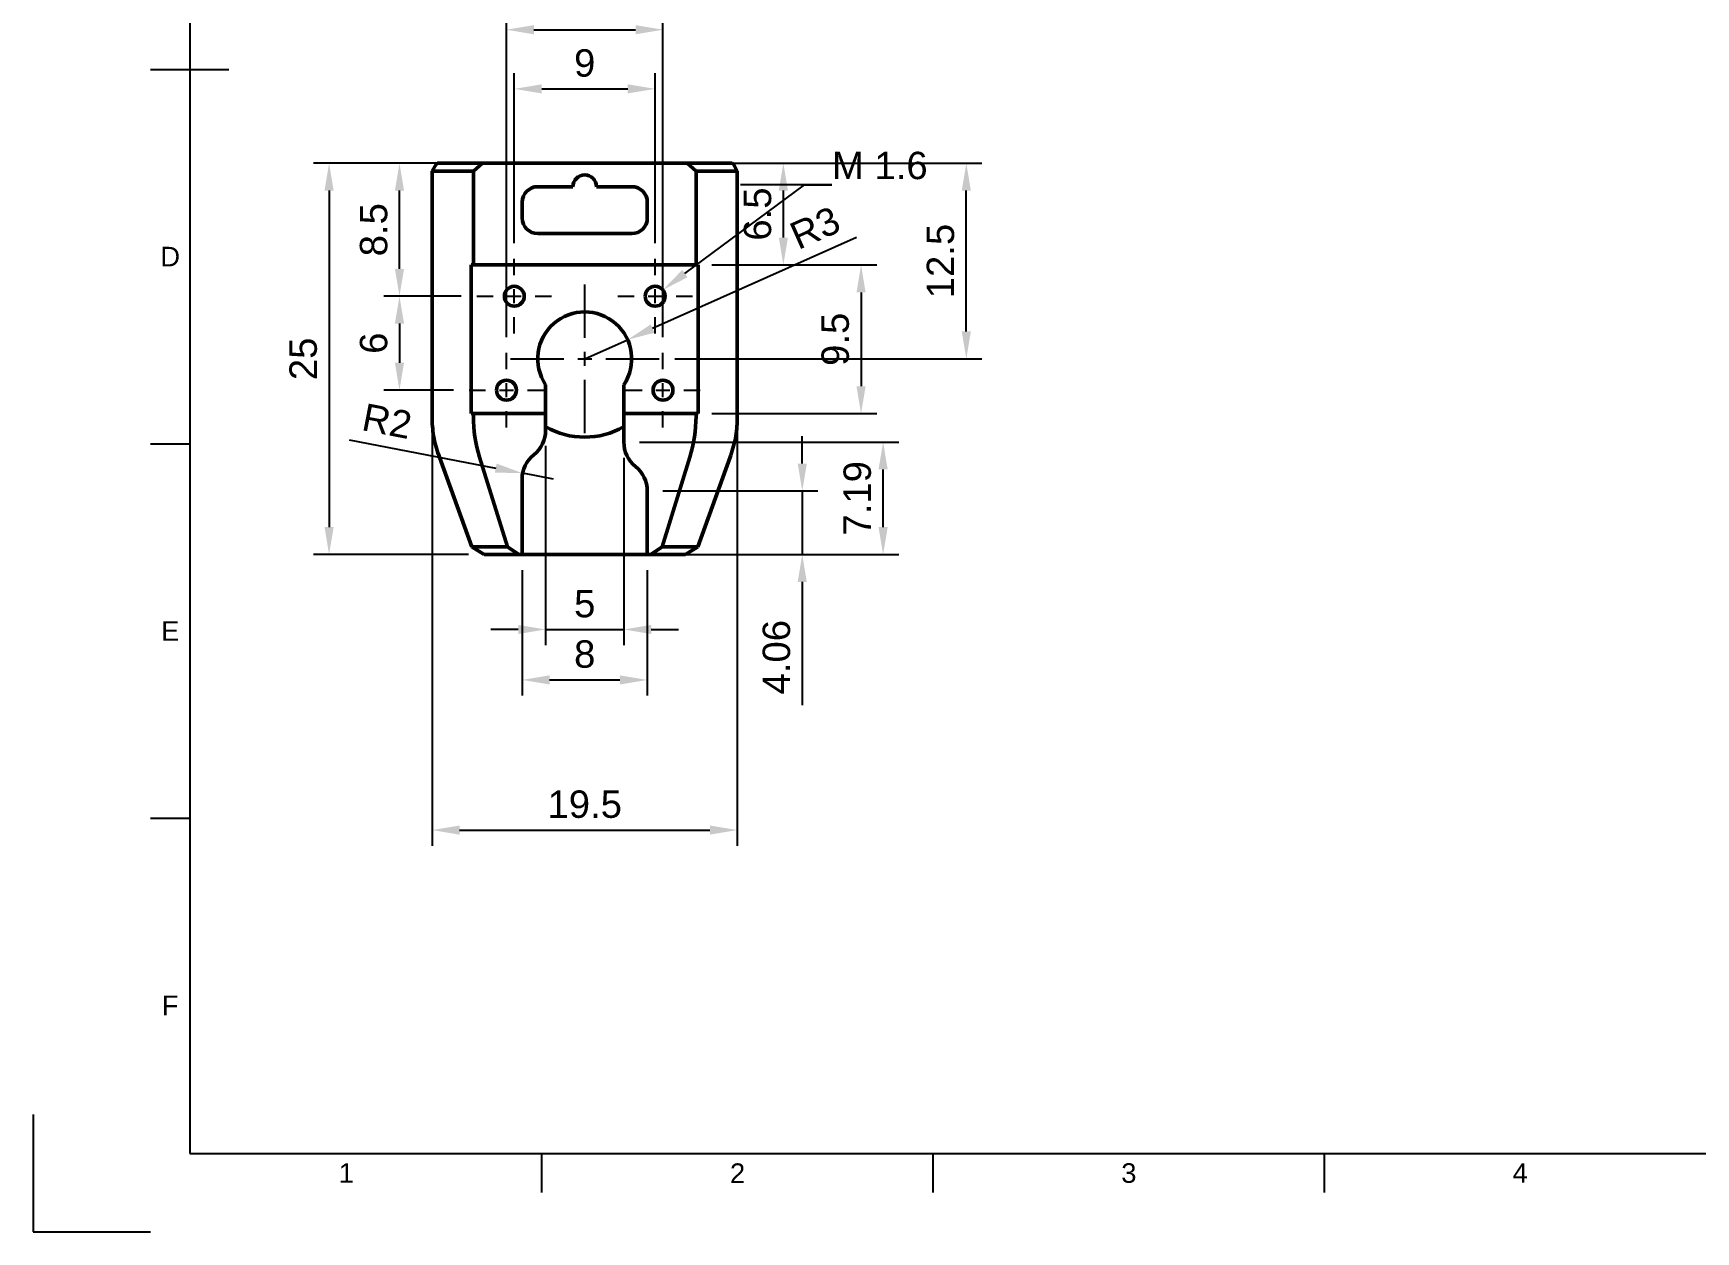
# Model space of a CAD drawing. Header units: millimetres. Extents: x 0 to 420, y 0 to 297.
# Drawn here: x 0 to 212.4, y 0 to 153.1 of the extents above; entities that cross this region are included whole.
import ezdxf
from ezdxf import colors
from ezdxf.entities.mleader import LeaderData, LeaderLine
from ezdxf.enums import TextEntityAlignment as Align
from ezdxf.math import Vec2, Vec3

# ---------------------------------------------------------------- set-up
doc = ezdxf.new("R2010")
doc.units = ezdxf.units.MM
doc.header["$LTSCALE"] = 0.75
doc.linetypes.add('CENTER2', pattern=[28.575, 19.05, -3.175, 3.175, -3.175])
for name, color, linetype, lineweight in [('Border', 7, 'Continuous', 25), ('FD_Dimensions', 7, 'Continuous', 25), ('Leaders', 7, 'Continuous', 25), ('Smart Centers', 7, 'CENTER2', 25), ('Visible', 7, 'Continuous', 50)]:
    doc.layers.add(name, color=color, linetype=linetype, lineweight=lineweight)
doc.styles.add('FusionTitle', font='')
doc.styles.get("Standard").update_dxf_attribs({"font": 'arial.ttf'})
doc.styles.get('FusionTitle').set_extended_font_data('Arial Unicode MS')
doc.dimstyles.new('Dim-ISO-25', dxfattribs={"dimtxt": 3.5, "dimasz": 3.5, "dimexe": 2, "dimexo": 2, "dimgap": 1.5, "dimtad": 1, "dimzin": 12, "dimdsep": 46, "dimtxsty": 'Standard', "dimcen": 0, "dimazin": 3, "dimtp": 0.1, "dimtm": 0.1, "dimtfac": 0.714, "dimtmove": 0, "dimatfit": 3, "dimfxl": 1, "dimtzin": 12, "dimarcsym": 0})

# ---------------------------------------------------------------- blocks, each defined once
blk = doc.blocks.new('*U11')
at = {"layer": 'Smart Centers', "color": 0, "ltscale": 0.75, "transparency": 16777216}
for p, q in [((0, 2.678906), (0, 4.771)), ((-4.771, 0), (-2.678906, 0)), ((2.678906, 0), (4.771, 0)), ((0, -4.771), (0, -2.678906))]:
    blk.add_line(p, q, dxfattribs=at)
at = {"layer": 'Smart Centers', "color": 0, "linetype": 'Continuous', "ltscale": 0.75, "transparency": 16777216}
for p, q in [((-0.892969, 0), (0.892969, 0)), ((0, -0.892969), (0, 0.892969))]:
    blk.add_line(p, q, dxfattribs=at)
blk = doc.blocks.new('*U12')
at = {"layer": 'Smart Centers', "color": 0, "ltscale": 0.75, "transparency": 16777216}
for p, q in [((0, 2.678906), (0, 4.771)), ((-4.771, 0), (-2.678906, 0)), ((2.678906, 0), (4.771, 0)), ((0, -4.771), (0, -2.678906))]:
    blk.add_line(p, q, dxfattribs=at)
at = {"layer": 'Smart Centers', "color": 0, "linetype": 'Continuous', "ltscale": 0.75, "transparency": 16777216}
for p, q in [((-0.892969, 0), (0.892969, 0)), ((0, -0.892969), (0, 0.892969))]:
    blk.add_line(p, q, dxfattribs=at)
blk = doc.blocks.new('*U13')
at = {"layer": 'Smart Centers', "color": 0, "ltscale": 0.75, "transparency": 16777216}
for p, q in [((0, 2.678906), (0, 4.771)), ((-4.771, 0), (-2.678906, 0)), ((2.678906, 0), (4.771, 0)), ((0, -4.771), (0, -2.678906))]:
    blk.add_line(p, q, dxfattribs=at)
at = {"layer": 'Smart Centers', "color": 0, "linetype": 'Continuous', "ltscale": 0.75, "transparency": 16777216}
for p, q in [((-0.892969, 0), (0.892969, 0)), ((0, -0.892969), (0, 0.892969))]:
    blk.add_line(p, q, dxfattribs=at)
blk = doc.blocks.new('*U14')
at = {"layer": 'Smart Centers', "color": 0, "ltscale": 0.75, "transparency": 16777216}
for p, q in [((0, 2.678906), (0, 4.771)), ((-4.771, 0), (-2.678906, 0)), ((2.678906, 0), (4.771, 0)), ((0, -4.771), (0, -2.678906))]:
    blk.add_line(p, q, dxfattribs=at)
at = {"layer": 'Smart Centers', "color": 0, "linetype": 'Continuous', "ltscale": 0.75, "transparency": 16777216}
for p, q in [((-0.892969, 0), (0.892969, 0)), ((0, -0.892969), (0, 0.892969))]:
    blk.add_line(p, q, dxfattribs=at)
blk = doc.blocks.new('*D54')
at = {"layer": 'Defpoints', "color": 0, "transparency": 16777216}
for p in [(57.397009, 136.516668), (37.800557, 86.516668), (57.599547, 86.516668)]:
    blk.add_point(p, dxfattribs=at)
at = {"layer": 'FD_Dimensions', "lineweight": -2, "transparency": 16777216}
for p, q in [((55.397009, 136.516668), (35.800557, 136.516668)), ((37.800557, 133.016668), (37.800557, 90.016668)), ((55.599547, 86.516668), (35.800557, 86.516668))]:
    blk.add_line(p, q, dxfattribs=at)
at = {"layer": 'FD_Dimensions', "transparency": 16777216}
for points in [[(37.217224, 133.016668), (38.383891, 133.016668), (37.800557, 136.516668)], [(37.217224, 90.016668), (38.383891, 90.016668), (37.800557, 86.516668)]]:
    blk.add_solid(points, dxfattribs=at)
at = {"layer": 'FD_Dimensions', "color": 0, "transparency": 16777216, "insert": (34.513552, 111.516668), "char_height": 3.5, "attachment_point": 5, "rotation": 90}
blk.add_mtext('25', dxfattribs=at)
blk = doc.blocks.new('*D55')
at = {"layer": 'Defpoints', "color": 0, "transparency": 16777216}
for p in [(50.968806, 104.149718), (89.968806, 104.149718), (89.968806, 51.317476)]:
    blk.add_point(p, dxfattribs=at)
at = {"layer": 'FD_Dimensions', "color": 0, "lineweight": -2, "transparency": 16777216}
for p, q in [((50.968806, 102.149718), (50.968806, 49.317476)), ((89.968806, 102.149718), (89.968806, 49.317476)), ((54.468806, 51.317476), (86.468806, 51.317476))]:
    blk.add_line(p, q, dxfattribs=at)
at = {"layer": 'FD_Dimensions', "color": 0, "transparency": 16777216}
for points in [[(54.468806, 51.900809), (54.468806, 50.734142), (50.968806, 51.317476)], [(86.468806, 51.900809), (86.468806, 50.734142), (89.968806, 51.317476)]]:
    blk.add_solid(points, dxfattribs=at)
at = {"layer": 'FD_Dimensions', "color": 0, "transparency": 16777216, "insert": (70.468806, 54.604481), "char_height": 3.5, "attachment_point": 5}
blk.add_mtext('19.5', dxfattribs=at)
blk = doc.blocks.new('ISO_A3_SHEET')
at = {"layer": 'Border'}
for p, q in [((20, 287), (20, 10)), ((15, 148.5), (25, 148.5)), ((15, 100.66667), (20, 100.66667)), ((15, 52.83334), (20, 52.83334)), ((0, 15), (0, 0)), ((20, 10), (410, 10)), ((65, 5), (65, 10)), ((115, 5), (115, 10)), ((165, 5), (165, 10)), ((0, 0), (15, 0))]:
    blk.add_line(p, q, dxfattribs=at)
at = {"layer": 'Border', "style": 'FusionTitle'}
for s, p in [('D', (17.5, 124.58334)), ('E', (17.5, 76.75001)), ('F', (17.5, 28.91668)), ('1', (40, 7.5)), ('2', (90, 7.5)), ('3', (140, 7.5)), ('4', (190, 7.5))]:
    blk.add_text(s, height=2.5, dxfattribs=at).set_placement(p, align=Align.MIDDLE)
blk = doc.blocks.new('*D64')
at = {"layer": 'Defpoints', "color": 0, "transparency": 16777216}
for p in [(65.468806, 102.389651), (75.468806, 100.888683), (75.468806, 76.945279)]:
    blk.add_point(p, dxfattribs=at)
at = {"layer": 'FD_Dimensions', "lineweight": -2, "transparency": 16777216}
for p, q in [((65.468806, 100.389651), (65.468806, 74.945279)), ((75.468806, 98.888683), (75.468806, 74.945279)), ((61.968806, 76.945279), (58.468806, 76.945279)), ((65.468806, 76.945279), (75.468806, 76.945279)), ((78.968806, 76.945279), (82.468806, 76.945279))]:
    blk.add_line(p, q, dxfattribs=at)
at = {"layer": 'FD_Dimensions', "transparency": 16777216}
for points in [[(61.968806, 77.528613), (61.968806, 76.361946), (65.468806, 76.945279)], [(78.968806, 77.528613), (78.968806, 76.361946), (75.468806, 76.945279)]]:
    blk.add_solid(points, dxfattribs=at)
at = {"layer": 'FD_Dimensions', "color": 0, "transparency": 16777216, "insert": (70.468806, 80.225122), "char_height": 3.5, "attachment_point": 5}
blk.add_mtext('5', dxfattribs=at)
blk = doc.blocks.new('*D65')
at = {"layer": 'Defpoints', "color": 0, "transparency": 16777216}
for p in [(62.468806, 86.516668), (78.468806, 86.516668), (78.468806, 70.499198)]:
    blk.add_point(p, dxfattribs=at)
at = {"layer": 'FD_Dimensions', "lineweight": -2, "transparency": 16777216}
for p, q in [((62.468806, 84.516668), (62.468806, 68.499198)), ((78.468806, 84.516668), (78.468806, 68.499198)), ((65.968806, 70.499198), (74.968806, 70.499198))]:
    blk.add_line(p, q, dxfattribs=at)
at = {"layer": 'FD_Dimensions', "transparency": 16777216}
for points in [[(65.968806, 71.082531), (65.968806, 69.915864), (62.468806, 70.499198)], [(74.968806, 71.082531), (74.968806, 69.915864), (78.468806, 70.499198)]]:
    blk.add_solid(points, dxfattribs=at)
at = {"layer": 'FD_Dimensions', "color": 0, "transparency": 16777216, "insert": (70.468806, 73.786203), "char_height": 3.5, "attachment_point": 5}
blk.add_mtext('8', dxfattribs=at)
blk = doc.blocks.new('*D66')
at = {"layer": 'Defpoints', "color": 0, "transparency": 16777216}
for p in [(78.468806, 94.643685), (78.468806, 86.516668), (98.267796, 86.516668)]:
    blk.add_point(p, dxfattribs=at)
at = {"layer": 'FD_Dimensions', "lineweight": -2, "transparency": 16777216}
for p, q in [((98.267796, 98.143685), (98.267796, 101.643685)), ((80.468806, 94.643685), (100.267796, 94.643685)), ((98.267796, 94.643685), (98.267796, 86.516668)), ((80.468806, 86.516668), (100.267796, 86.516668)), ((98.267796, 83.016668), (98.267796, 67.286791))]:
    blk.add_line(p, q, dxfattribs=at)
at = {"layer": 'FD_Dimensions', "transparency": 16777216}
for points in [[(97.684463, 98.143685), (98.851129, 98.143685), (98.267796, 94.643685)], [(97.684463, 83.016668), (98.851129, 83.016668), (98.267796, 86.516668)]]:
    blk.add_solid(points, dxfattribs=at)
at = {"layer": 'FD_Dimensions', "color": 0, "transparency": 16777216, "insert": (94.980791, 73.401729), "char_height": 3.5, "attachment_point": 5, "rotation": 90}
blk.add_mtext('4.06', dxfattribs=at)
blk = doc.blocks.new('*D67')
at = {"layer": 'Defpoints', "color": 0, "transparency": 16777216}
for p in [(75.468806, 100.888683), (108.598072, 100.888683), (83.338065, 86.516668)]:
    blk.add_point(p, dxfattribs=at)
at = {"layer": 'FD_Dimensions', "lineweight": -2, "transparency": 16777216}
for p, q in [((77.468806, 100.888683), (110.598072, 100.888683)), ((108.598072, 90.016668), (108.598072, 97.388683)), ((85.338065, 86.516668), (110.598072, 86.516668))]:
    blk.add_line(p, q, dxfattribs=at)
at = {"layer": 'FD_Dimensions', "transparency": 16777216}
for points in [[(108.014738, 97.388683), (109.181405, 97.388683), (108.598072, 100.888683)], [(108.014738, 90.016668), (109.181405, 90.016668), (108.598072, 86.516668)]]:
    blk.add_solid(points, dxfattribs=at)
at = {"layer": 'FD_Dimensions', "color": 0, "transparency": 16777216, "insert": (105.311066, 93.702675), "char_height": 3.5, "attachment_point": 5, "rotation": 90}
blk.add_mtext('7.19', dxfattribs=at)
blk = doc.blocks.new('*U32')
at = {"layer": 'Smart Centers', "color": 0, "ltscale": 0.75, "transparency": 16777216}
for p, q in [((0, 2.678906), (0, 9.5)), ((-9.5, 0), (-2.678906, 0)), ((2.678906, 0), (9.5, 0)), ((0, -9.5), (0, -2.678906))]:
    blk.add_line(p, q, dxfattribs=at)
at = {"layer": 'Smart Centers', "color": 0, "linetype": 'Continuous', "ltscale": 0.75, "transparency": 16777216}
for p, q in [((-0.892969, 0), (0.892969, 0)), ((0, -0.892969), (0, 0.892969))]:
    blk.add_line(p, q, dxfattribs=at)
blk = doc.blocks.new('*D68')
at = {"layer": 'Defpoints', "color": 0, "transparency": 16777216}
for p in [(75.948119, 113.961485), (70.468806, 111.516668)]:
    blk.add_point(p, dxfattribs=at)
at = {"layer": 'FD_Dimensions', "lineweight": -2, "transparency": 16777216}
for p, q in [((105.188741, 127.008368), (79.144385, 115.387628)), ((70.468806, 111.516668), (75.948119, 113.961485))]:
    blk.add_line(p, q, dxfattribs=at)
at = {"layer": 'FD_Dimensions', "transparency": 16777216}
blk.add_solid([(78.906695, 115.920339), (79.382076, 114.854917), (75.948119, 113.961485)], dxfattribs=at)
at = {"layer": 'FD_Dimensions', "color": 0, "transparency": 16777216, "insert": (99.902, 128.250145), "char_height": 3.5, "attachment_point": 5, "rotation": 24.04594112}
blk.add_mtext('R3', dxfattribs=at)
blk = doc.blocks.new('*D69')
at = {"layer": 'Defpoints', "color": 0, "transparency": 16777216}
for p in [(79.468806, 146.010526), (61.468806, 124.287668), (79.468806, 124.287668)]:
    blk.add_point(p, dxfattribs=at)
at = {"layer": 'FD_Dimensions', "lineweight": -2, "transparency": 16777216}
for p, q in [((61.468806, 126.287668), (61.468806, 148.010526)), ((79.468806, 126.287668), (79.468806, 148.010526)), ((64.968806, 146.010526), (75.968806, 146.010526))]:
    blk.add_line(p, q, dxfattribs=at)
at = {"layer": 'FD_Dimensions', "transparency": 16777216}
for points in [[(64.968806, 146.59386), (64.968806, 145.427193), (61.468806, 146.010526)], [(75.968806, 146.59386), (75.968806, 145.427193), (79.468806, 146.010526)]]:
    blk.add_solid(points, dxfattribs=at)
at = {"layer": 'FD_Dimensions', "color": 0, "transparency": 16777216, "insert": (70.468806, 149.297532), "char_height": 3.5, "attachment_point": 5}
blk.add_mtext('9', dxfattribs=at)
blk = doc.blocks.new('*D70')
at = {"layer": 'Defpoints', "color": 0, "transparency": 16777216}
for p in [(56.697806, 119.516668), (46.798311, 107.516668), (55.697806, 107.516668)]:
    blk.add_point(p, dxfattribs=at)
at = {"layer": 'FD_Dimensions', "lineweight": -2, "transparency": 16777216}
for p, q in [((54.697806, 119.516668), (44.798311, 119.516668)), ((46.798311, 116.016668), (46.798311, 111.016668)), ((53.697806, 107.516668), (44.798311, 107.516668))]:
    blk.add_line(p, q, dxfattribs=at)
at = {"layer": 'FD_Dimensions', "transparency": 16777216}
for points in [[(46.214978, 116.016668), (47.381645, 116.016668), (46.798311, 119.516668)], [(46.214978, 111.016668), (47.381645, 111.016668), (46.798311, 107.516668)]]:
    blk.add_solid(points, dxfattribs=at)
at = {"layer": 'FD_Dimensions', "color": 0, "transparency": 16777216, "insert": (43.511306, 113.516668), "char_height": 3.5, "attachment_point": 5, "rotation": 90}
blk.add_mtext('6', dxfattribs=at)
blk = doc.blocks.new('*D71')
at = {"layer": 'Defpoints', "color": 0, "transparency": 16777216}
for p in [(80.468806, 153.568689), (60.468806, 112.287668), (80.468806, 112.287668)]:
    blk.add_point(p, dxfattribs=at)
at = {"layer": 'FD_Dimensions', "lineweight": -2, "transparency": 16777216}
for p, q in [((60.468806, 114.287668), (60.468806, 155.568689)), ((80.468806, 114.287668), (80.468806, 155.568689)), ((63.968806, 153.568689), (76.968806, 153.568689))]:
    blk.add_line(p, q, dxfattribs=at)
at = {"layer": 'FD_Dimensions', "transparency": 16777216}
for points in [[(63.968806, 154.152022), (63.968806, 152.985355), (60.468806, 153.568689)], [(76.968806, 154.152022), (76.968806, 152.985355), (80.468806, 153.568689)]]:
    blk.add_solid(points, dxfattribs=at)
at = {"layer": 'FD_Dimensions', "color": 0, "transparency": 16777216, "insert": (70.468806, 156.855694), "char_height": 3.5, "attachment_point": 5}
blk.add_mtext('10', dxfattribs=at)
blk = doc.blocks.new('*D72')
at = {"layer": 'Defpoints', "color": 0, "transparency": 16777216}
for p in [(46.798311, 136.516668), (57.397009, 136.516668), (56.697806, 119.516668)]:
    blk.add_point(p, dxfattribs=at)
at = {"layer": 'FD_Dimensions', "lineweight": -2, "transparency": 16777216}
for p, q in [((55.397009, 136.516668), (44.798311, 136.516668)), ((46.798311, 123.016668), (46.798311, 133.016668)), ((54.697806, 119.516668), (44.798311, 119.516668))]:
    blk.add_line(p, q, dxfattribs=at)
at = {"layer": 'FD_Dimensions', "transparency": 16777216}
for points in [[(46.214978, 133.016668), (47.381645, 133.016668), (46.798311, 136.516668)], [(46.214978, 123.016668), (47.381645, 123.016668), (46.798311, 119.516668)]]:
    blk.add_solid(points, dxfattribs=at)
at = {"layer": 'FD_Dimensions', "color": 0, "transparency": 16777216, "insert": (43.511306, 128.016668), "char_height": 3.5, "attachment_point": 5, "rotation": 90}
blk.add_mtext('8.5', dxfattribs=at)
blk = doc.blocks.new('*D73')
at = {"layer": 'Defpoints', "color": 0, "transparency": 16777216}
for p in [(83.540603, 136.516668), (119.230267, 136.516668), (79.968806, 111.516668)]:
    blk.add_point(p, dxfattribs=at)
at = {"layer": 'FD_Dimensions', "lineweight": -2, "transparency": 16777216}
for p, q in [((85.540603, 136.516668), (121.230267, 136.516668)), ((119.230267, 115.016668), (119.230267, 133.016668)), ((81.968806, 111.516668), (121.230267, 111.516668))]:
    blk.add_line(p, q, dxfattribs=at)
at = {"layer": 'FD_Dimensions', "transparency": 16777216}
for points in [[(118.646934, 133.016668), (119.813601, 133.016668), (119.230267, 136.516668)], [(118.646934, 115.016668), (119.813601, 115.016668), (119.230267, 111.516668)]]:
    blk.add_solid(points, dxfattribs=at)
at = {"layer": 'FD_Dimensions', "color": 0, "transparency": 16777216, "insert": (115.943262, 124.016668), "char_height": 3.5, "attachment_point": 5, "rotation": 90}
blk.add_mtext('12.5', dxfattribs=at)
blk = doc.blocks.new('*D74')
at = {"layer": 'Defpoints', "color": 0, "transparency": 16777216}
for p in [(84.695304, 123.516668), (84.695304, 104.516668), (105.782324, 104.516668)]:
    blk.add_point(p, dxfattribs=at)
at = {"layer": 'FD_Dimensions', "lineweight": -2, "transparency": 16777216}
for p, q in [((86.695304, 123.516668), (107.782324, 123.516668)), ((105.782324, 120.016668), (105.782324, 108.016668)), ((86.695304, 104.516668), (107.782324, 104.516668))]:
    blk.add_line(p, q, dxfattribs=at)
at = {"layer": 'FD_Dimensions', "transparency": 16777216}
for points in [[(105.19899, 120.016668), (106.365657, 120.016668), (105.782324, 123.516668)], [(105.19899, 108.016668), (106.365657, 108.016668), (105.782324, 104.516668)]]:
    blk.add_solid(points, dxfattribs=at)
at = {"layer": 'FD_Dimensions', "color": 0, "transparency": 16777216, "insert": (102.495318, 114.016668), "char_height": 3.5, "attachment_point": 5, "rotation": 90}
blk.add_mtext('9.5', dxfattribs=at)
blk = doc.blocks.new('*D75')
at = {"layer": 'Defpoints', "color": 0, "transparency": 16777216}
for p in [(83.540603, 136.516668), (95.85304, 136.516668), (84.695304, 123.516668)]:
    blk.add_point(p, dxfattribs=at)
at = {"layer": 'FD_Dimensions', "lineweight": -2, "transparency": 16777216}
for p, q in [((85.540603, 136.516668), (97.85304, 136.516668)), ((95.85304, 127.016668), (95.85304, 133.016668)), ((86.695304, 123.516668), (97.85304, 123.516668))]:
    blk.add_line(p, q, dxfattribs=at)
at = {"layer": 'FD_Dimensions', "transparency": 16777216}
for points in [[(95.269706, 133.016668), (96.436373, 133.016668), (95.85304, 136.516668)], [(95.269706, 127.016668), (96.436373, 127.016668), (95.85304, 123.516668)]]:
    blk.add_solid(points, dxfattribs=at)
at = {"layer": 'FD_Dimensions', "color": 0, "transparency": 16777216, "insert": (92.566034, 130.016668), "char_height": 3.5, "attachment_point": 5, "rotation": 90}
blk.add_mtext('6.5', dxfattribs=at)
blk = doc.blocks.new('*D80')
at = {"layer": 'Defpoints', "color": 0, "transparency": 16777216}
for p in [(62.541474, 96.903641), (66.468806, 96.144653)]:
    blk.add_point(p, dxfattribs=at)
at = {"layer": 'FD_Dimensions', "color": 0, "lineweight": -2, "transparency": 16777216}
for p, q in [((40.370081, 101.188433), (59.105058, 97.567754)), ((66.468806, 96.144653), (62.541474, 96.903641))]:
    blk.add_line(p, q, dxfattribs=at)
at = {"layer": 'FD_Dimensions', "color": 0, "transparency": 16777216}
blk.add_solid([(59.215744, 98.14049), (58.994373, 96.995019), (62.541474, 96.903641)], dxfattribs=at)
at = {"layer": 'FD_Dimensions', "color": 0, "transparency": 16777216, "insert": (45.213984, 103.569742), "char_height": 3.5, "attachment_point": 5, "rotation": 349.06198002}
blk.add_mtext('R2', dxfattribs=at)

msp = doc.modelspace()

# ---------------------------------------------------------------- linework, layer by layer
at = {"layer": 'Visible', "extrusion": (-1e-16, -1, 2.967e-13)}
for p, q in [((51.469, 136.383), (50.969, 135.517)), ((51.624, 136.517), (51.469, 136.383)), ((57.397, 136.517), (51.624, 136.517)), ((56.242, 135.517), (57.397, 136.517)), ((57.397, 136.517), (83.541, 136.517)), ((89.314, 136.517), (83.541, 136.517)), ((83.541, 136.517), (84.695, 135.517)), ((89.469, 136.383), (89.314, 136.517)), ((89.969, 135.517), (89.469, 136.383)), ((50.969, 135.517), (56.242, 135.517)), ((50.969, 104.15), (50.969, 135.517)), ((56.242, 135.517), (56.242, 123.517)), ((84.695, 135.517), (89.969, 135.517)), ((84.695, 135.517), (84.695, 123.517)), ((89.969, 135.517), (89.969, 104.15)), ((64.469, 133.517), (68.969, 133.517)), ((71.969, 133.517), (76.469, 133.517)), ((62.469, 129.517), (62.469, 131.517)), ((78.469, 131.517), (78.469, 129.517)), ((76.469, 127.517), (64.469, 127.517)), ((55.954, 123.517), (56.242, 123.517)), ((55.954, 104.517), (55.954, 123.517)), ((56.242, 123.517), (84.695, 123.517)), ((84.695, 123.517), (84.984, 123.517)), ((84.984, 123.517), (84.984, 104.517)), ((65.469, 104.517), (65.469, 108.2)), ((75.469, 108.2), (75.469, 104.517)), ((56.242, 104.517), (55.954, 104.517)), ((65.469, 104.517), (56.242, 104.517)), ((56.242, 104.517), (56.242, 104.15)), ((65.469, 102.39), (65.469, 104.517)), ((84.695, 104.517), (75.469, 104.517)), ((75.469, 104.517), (75.469, 100.889)), ((84.695, 104.517), (84.695, 104.15)), ((84.984, 104.517), (84.695, 104.517)), ((56.035, 87.483), (51.899, 98.973)), ((57.029, 98.973), (60.584, 87.483)), ((83.908, 98.973), (80.353, 87.483)), ((89.038, 98.973), (84.903, 87.483)), ((62.469, 86.517), (62.469, 96.145)), ((78.469, 94.644), (78.469, 86.517)), ((56.035, 87.483), (57.6, 86.517)), ((60.584, 87.483), (56.035, 87.483)), ((62.038, 86.517), (60.584, 87.483)), ((80.353, 87.483), (78.9, 86.517)), ((84.903, 87.483), (80.353, 87.483)), ((83.338, 86.517), (84.903, 87.483)), ((57.6, 86.517), (62.038, 86.517)), ((62.469, 86.517), (62.038, 86.517)), ((78.469, 86.517), (62.469, 86.517)), ((78.9, 86.517), (78.469, 86.517)), ((78.9, 86.517), (83.338, 86.517))]:
    msp.add_line(p, q, dxfattribs=at)
at = {"layer": 'Visible', "extrusion": (0, 0, -1)}
for centre in [(-61.469, 119.517), (-79.469, 119.517), (-60.469, 107.517), (-80.469, 107.517)]:
    msp.add_circle(centre, 1.271, dxfattribs=at)
for centre, radius, start, end in [((-70.469, 133.517), 1.5, 0, 180), ((-61.469, 102.39), 4, 180, 231.31781), ((-79.469, 100.889), 4, 308.68219, 0), ((-74.571, 107.133), 24.095, 340.20557, 340.79082)]:
    msp.add_arc(centre, radius, start, end, dxfattribs=at)
at = {"layer": 'Visible'}
for centre, radius, start, end in [((64.469, 131.517), 2, 90, 180), ((76.469, 131.517), 2, 0, 90), ((64.469, 129.517), 2, 180, 270), ((76.469, 129.517), 2, 270, 0), ((70.469, 111.517), 6, 326.44269, 213.55731), ((68.205, 104.151), 17.236, 180.00483, 188.37549), ((72.733, 104.151), 17.236, 351.62451, 359.99517), ((70.469, 111.517), 10, 240, 300), ((68.99, 105.2), 18.189, 191.28361, 199.24134), ((71.944, 105.2), 18.192, 340.7595, 348.71577), ((66.469, 96.145), 4, 128.68219, 180), ((74.469, 94.644), 4, 0, 51.31781), ((66.367, 107.133), 24.095, 340.20557, 340.79082)]:
    msp.add_arc(centre, radius, start, end, dxfattribs=at)
at = {"layer": 'Visible', "extrusion": (0, 0, -1)}
for centre, major_axis, start_param, end_param in [((79.336, 104.15), (-23.094, 0), -0.2617994, 0), ((61.601, 104.15), (23.094, 0), 0, 0.2617994)]:
    msp.add_ellipse(centre, major_axis=major_axis, ratio=0.8660254, start_param=start_param, end_param=end_param, dxfattribs=at)

# ---------------------------------------------------------------- block references
at = {"layer": 'Border'}
msp.add_blockref('ISO_A3_SHEET', (0, 0), dxfattribs=at)
at = {"layer": 'Smart Centers', "ltscale": 0.75}
for name, p in [('*U11', (61.469, 119.517)), ('*U12', (79.469, 119.517)), ('*U32', (70.469, 111.517)), ('*U14', (60.469, 107.517)), ('*U13', (80.469, 107.517))]:
    msp.add_blockref(name, p, dxfattribs=at)

# ---------------------------------------------------------------- dimensions: what is measured, and where the dimension line sits
at = {"layer": 'FD_Dimensions'}
for p1, p2, distance, picture, middle in [((60.469, 112.288), (80.469, 112.288), 41.281, '*D71', (70.469, 156.856)), ((78.469, 94.644), (78.469, 86.517), 19.799, '*D66', (94.981, 73.402))]:
    dim = msp.add_aligned_dim(p1=p1, p2=p2, distance=distance, dimstyle='Dim-ISO-25', override={"dimlfac": 0.5, "dimclrd": 256, "dimclre": 256}, dxfattribs=at)
    dim.commit()
    dim.dimension.update_dxf_attribs({"geometry": picture, "text_midpoint": middle})
for base, p1, p2, angle, override, picture, middle in [((79.469, 146.011), (61.469, 124.288), (79.469, 124.288), 180, {"dimlfac": 0.5, "dimclrd": 256, "dimclre": 256}, '*D69', (70.469, 149.298)), ((37.801, 86.517), (57.397, 136.517), (57.6, 86.517), 90, {"dimlfac": 0.5, "dimclrd": 256, "dimclre": 256}, '*D54', (34.514, 111.517)), ((46.798, 136.517), (56.698, 119.517), (57.397, 136.517), 90, {"dimlfac": 0.5, "dimclrd": 256, "dimclre": 256}, '*D72', (43.511, 128.017)), ((119.23, 136.517), (79.969, 111.517), (83.541, 136.517), 90, {"dimlfac": 0.5, "dimclrd": 256, "dimclre": 256}, '*D73', (115.943, 124.017)), ((95.853, 136.517), (84.695, 123.517), (83.541, 136.517), 90, {"dimlfac": 0.5, "dimclrd": 256, "dimclre": 256}, '*D75', (92.566, 130.017)), ((105.782, 104.517), (84.695, 123.517), (84.695, 104.517), 90, {"dimlfac": 0.5, "dimclrd": 256, "dimclre": 256}, '*D74', (102.495, 114.017)), ((46.798, 107.517), (56.698, 119.517), (55.698, 107.517), 90, {"dimlfac": 0.5, "dimclrd": 256, "dimclre": 256}, '*D70', (43.511, 113.517)), ((89.969, 51.317), (50.969, 104.15), (89.969, 104.15), 180, {"dimlfac": 0.5}, '*D55', (70.469, 54.604)), ((75.469, 76.945), (65.469, 102.39), (75.469, 100.889), 180, {"dimlfac": 0.5, "dimclrd": 256, "dimclre": 256}, '*D64', (70.469, 80.225)), ((108.598, 100.889), (83.338, 86.517), (75.469, 100.889), 90, {"dimlfac": 0.5, "dimclrd": 256, "dimclre": 256}, '*D67', (105.311, 93.703)), ((78.469, 70.499), (62.469, 86.517), (78.469, 86.517), 180, {"dimlfac": 0.5, "dimclrd": 256, "dimclre": 256}, '*D65', (70.469, 73.786))]:
    dim = msp.add_linear_dim(base=base, p1=p1, p2=p2, angle=angle, dimstyle='Dim-ISO-25', override=override, dxfattribs=at)
    dim.commit()
    dim.dimension.update_dxf_attribs({"geometry": picture, "text_midpoint": middle})
for center, mpoint, override, picture, middle in [((70.469, 111.517), (75.948, 113.961), {"dimlfac": 0.5, "dimse1": 1, "dimclrd": 256, "dimclre": 256}, '*D68', (101.242, 125.247)), ((66.469, 96.145), (62.541, 96.904), {"dimlfac": 0.5, "dimse1": 1}, '*D80', (44.596, 100.372))]:
    dim = msp.add_radius_dim(center=center, mpoint=mpoint, dimstyle='Dim-ISO-25', override=override, dxfattribs=at)
    dim.commit()
    dim.dimension.update_dxf_attribs({"geometry": picture, "text_midpoint": middle, "dimtype": 164})

# ---------------------------------------------------------------- leaders
at = {"layer": 'Leaders'}
ml = msp.add_multileader_mtext('Standard', dxfattribs=at)
ml.set_content('M 1.6', color=256)
ml.set_leader_properties()
ml.build(insert=Vec2(0, 0))
ml.multileader.update_dxf_attribs({"text_left_attachment_type": 5, "text_right_attachment_type": 5, "dogleg_length": 3.5, "arrow_head_size": 3.5})
ctx = ml.context
ctx.base_point, ctx.char_height, ctx.arrow_head_size, ctx.landing_gap_size, ctx.plane_origin = Vec3(102.062, 133.762), 3.5, 3.5, 0, Vec3(84.3, 162.007)
ctx.left_attachment, ctx.right_attachment = 5, 5
notes = []
notes.append((ctx, [(0, (1, 1, 0), (98.562, 133.762), (1, 0), 3.5, [(0, [(80.453, 120.321)], 0, [])])]))
ctx.mtext.insert, ctx.mtext.flow_direction = Vec3(102.062, 137.977), 5
for ctx, leaders in notes:
    for number, flags, end, landing, length, lines in leaders:
        leader = LeaderData()
        leader.index, (leader.has_last_leader_line, leader.has_dogleg_vector, leader.attachment_direction) = number, flags
        leader.last_leader_point, leader.dogleg_vector, leader.dogleg_length = Vec3(end), Vec3(landing), length
        for number, points, colour, breaks in lines:
            line = LeaderLine()
            line.index, line.vertices, line.color, line.breaks = number, Vec3.list(points), colors.encode_raw_color(colour), breaks
            leader.lines.append(line)
        ctx.leaders.append(leader)

doc.saveas('drawing.dxf')
